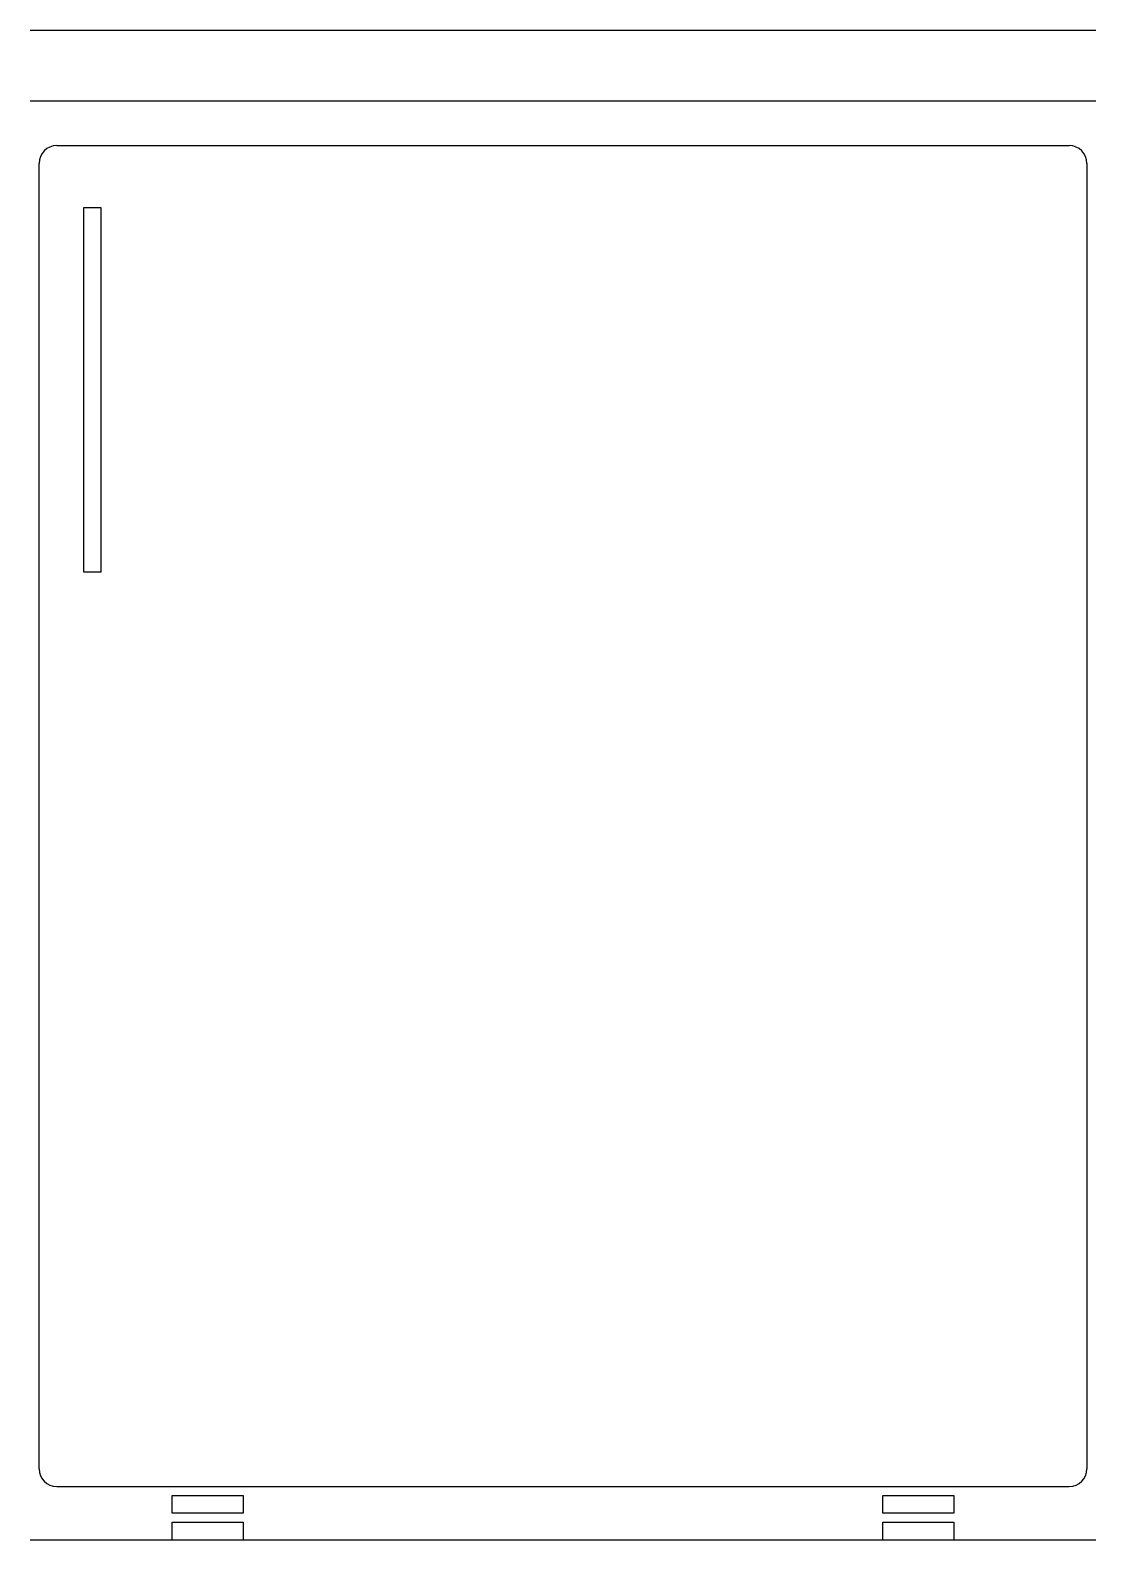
# Model space of a CAD drawing. Extents: x -60 to 0, y 0 to 85.
import ezdxf

# ---------------------------------------------------------------- set-up
doc = ezdxf.new("R2010")
doc.units = 0
doc.header["$LTSCALE"] = 25
doc.header["$MEASUREMENT"] = 0
doc.layers.get('0').update_dxf_attribs({"linetype": 'CONTINUOUS'})

msp = doc.modelspace()

# ---------------------------------------------------------------- linework, layer by layer
at = {"color": 0, "linetype": 'ByBlock'}
for p, q in [((-60, 85), (0, 85)), ((0, 81), (-60, 81)), ((-58.5, 78.5), (-1.5, 78.5)), ((-59.5, 4), (-59.5, 77.5)), ((-0.5, 77.5), (-0.5, 4)), ((-57, 75), (-57, 54.5)), ((-56, 75), (-57, 75)), ((-56, 54.5), (-56, 75)), ((-57, 54.5), (-56, 54.5)), ((-58.5, 3), (-1.5, 3)), ((-52, 2.5), (-48, 2.5)), ((-52, 1.5), (-52, 2.5)), ((-48, 2.5), (-48, 1.5)), ((-12, 1.5), (-12, 2.5)), ((-12, 2.5), (-8, 2.5)), ((-8, 2.5), (-8, 1.5)), ((-48, 1.5), (-52, 1.5)), ((-52, 1), (-48, 1)), ((-52, 0), (-52, 1)), ((-48, 1), (-48, 0)), ((-8, 1.5), (-12, 1.5)), ((-12, 0), (-12, 1)), ((-12, 1), (-8, 1)), ((-8, 1), (-8, 0)), ((-60, 0), (0, 0))]:
    msp.add_line(p, q, dxfattribs=at)
for centre, start, end in [((-58.5, 77.5), 90, 180), ((-1.5, 77.5), 0, 90), ((-58.5, 4), 180, 270), ((-1.5, 4), 270, 0)]:
    msp.add_arc(centre, 1, start, end, dxfattribs=at)

doc.saveas('drawing.dxf')
